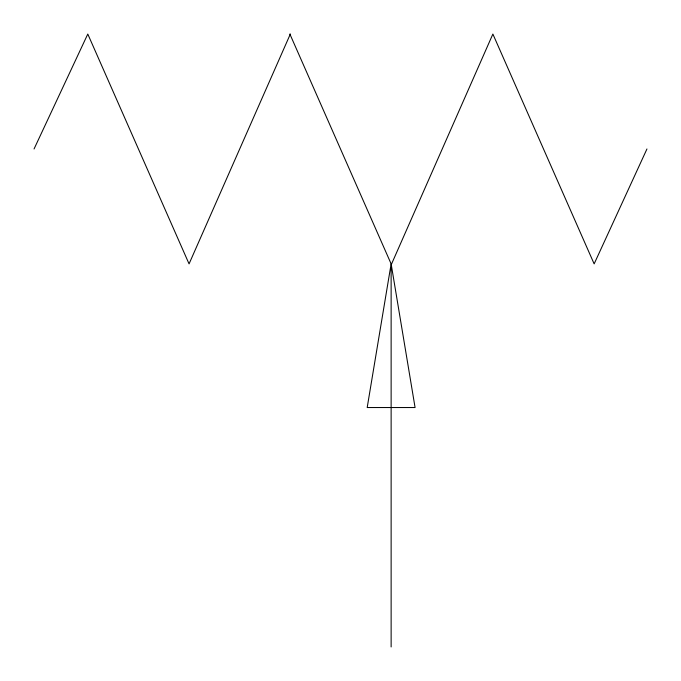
<?xml version="1.0" encoding="UTF-8"?>
<svg xmlns="http://www.w3.org/2000/svg" width="681" height="681" viewBox="0 0 681 681"><rect width="100%" height="100%" fill="white"/><g stroke="black" fill="none" stroke-linecap="round" stroke-linejoin="round"><path stroke-width="1.02" d="M290.336 34.05L189.063 263.887L87.789 34.05L34.05 148.969M391.609 263.887L492.874 34.05L594.147 263.887L646.95 148.969M289.868 34.05L391.132 263.887L415.078 407.536L367.195 407.536L391.132 263.887L391.132 646.95"/></g></svg>
